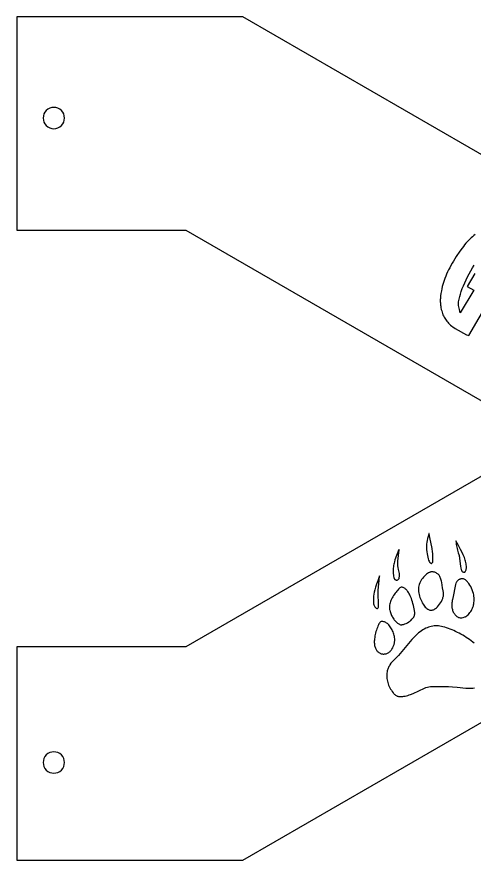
# Model space of a CAD drawing. Extents: x -11.6 to 11.6, y -11.6 to 11.6.
# Drawn here: x -11.62 to -7.34, y -10.41 to -2.51 of the extents above; entities that cross this region are included whole.
import ezdxf

# ---------------------------------------------------------------- set-up
doc = ezdxf.new("R2010")
doc.units = 0
doc.layers.add('LAYER_1', color=18, linetype='CONTINUOUS')

msp = doc.modelspace()

# ---------------------------------------------------------------- linework, layer by layer
at = {"layer": 'LAYER_1'}
for points in [[(-6.6561, -6.4616), (-10.0409, -8.4144), (-11.625, -8.4144), (-11.625, -10.4144), (-9.5053, -10.4144), (-4.655, -7.6161), (0.1953, -10.4144), (2.315, -10.4144), (2.315, -8.4144), (0.7309, -8.4144), (-2.6539, -6.4616), (0.7309, -4.5089), (2.315, -4.5089), (2.315, -2.5089), (0.1953, -2.5089), (-4.655, -5.3071), (-9.5053, -2.5089), (-11.625, -2.5089), (-11.625, -4.5089), (-10.0409, -4.5089)], [(-7.7501, -7.6257), (-7.7472, -7.6284), (-7.7442, -7.6306), (-7.7414, -7.6321), (-7.7393, -7.6327), (-7.7373, -7.6323), (-7.7349, -7.6312), (-7.7325, -7.6295), (-7.7303, -7.6275), (-7.7256, -7.6222), (-7.7246, -7.5897), (-7.7244, -7.5735), (-7.7249, -7.5572), (-7.726, -7.5409), (-7.7278, -7.5247), (-7.7321, -7.4921), (-7.7541, -7.3908), (-7.7598, -7.353), (-7.7614, -7.3514), (-7.7696, -7.3793), (-7.775, -7.3989), (-7.7791, -7.417), (-7.7821, -7.4342), (-7.784, -7.4509), (-7.7848, -7.4676), (-7.7845, -7.4849), (-7.7833, -7.5032), (-7.7811, -7.523), (-7.7783, -7.5423), (-7.7752, -7.5598), (-7.7717, -7.5755), (-7.768, -7.5893), (-7.764, -7.6012), (-7.7597, -7.6113), (-7.755, -7.6195), (-7.7526, -7.6228)], [(-7.4459, -7.7106), (-7.4428, -7.7128), (-7.4393, -7.7146), (-7.4357, -7.7158), (-7.4326, -7.7163), (-7.4302, -7.7161), (-7.428, -7.7155), (-7.4258, -7.7146), (-7.4238, -7.7134), (-7.4219, -7.7118), (-7.4202, -7.7099), (-7.4171, -7.7052), (-7.4145, -7.6994), (-7.4125, -7.6926), (-7.4111, -7.6848), (-7.4102, -7.6762), (-7.4099, -7.6669), (-7.4101, -7.657), (-7.411, -7.6465), (-7.4124, -7.6356), (-7.4144, -7.6243), (-7.417, -7.6129), (-7.4203, -7.6012), (-7.4241, -7.5896), (-7.4283, -7.5787), (-7.4336, -7.566), (-7.44, -7.5517), (-7.4474, -7.5361), (-7.4646, -7.5017), (-7.4843, -7.4646), (-7.5076, -7.4219), (-7.5069, -7.4355), (-7.5061, -7.4451), (-7.5047, -7.4561), (-7.5026, -7.4682), (-7.5, -7.481), (-7.497, -7.4942), (-7.4936, -7.5074), (-7.4899, -7.5204), (-7.486, -7.5326), (-7.4804, -7.5502), (-7.4784, -7.5581), (-7.4766, -7.5661), (-7.4751, -7.5748), (-7.4737, -7.5849), (-7.4708, -7.6112), (-7.4659, -7.6593), (-7.4617, -7.677), (-7.4582, -7.6905), (-7.4567, -7.6954), (-7.4551, -7.6993), (-7.4533, -7.7026), (-7.4513, -7.7054)], [(-8.0724, -7.7873), (-8.0679, -7.7888), (-8.0641, -7.7896), (-8.0593, -7.7886), (-8.0524, -7.7862), (-8.0487, -7.7843), (-8.0457, -7.7817), (-8.0432, -7.7784), (-8.0413, -7.7743), (-8.0399, -7.7693), (-8.0389, -7.7631), (-8.0384, -7.7557), (-8.0383, -7.7469), (-8.0383, -7.7277), (-8.0459, -7.6897), (-8.049, -7.6724), (-8.0514, -7.6564), (-8.0528, -7.6425), (-8.0533, -7.6314), (-8.0533, -7.6112), (-8.0411, -7.5048), (-8.0425, -7.5035), (-8.0797, -7.5985), (-8.0853, -7.6176), (-8.0883, -7.6289), (-8.0908, -7.6404), (-8.0928, -7.6522), (-8.0944, -7.6644), (-8.0954, -7.6769), (-8.096, -7.69), (-8.0962, -7.7037), (-8.0959, -7.718), (-8.0946, -7.753), (-8.0904, -7.7643), (-8.0867, -7.7727), (-8.0847, -7.7763), (-8.0825, -7.7794), (-8.0802, -7.782), (-8.0778, -7.7842), (-8.0752, -7.786)], [(-7.7642, -8.0658), (-7.7587, -8.0678), (-7.7525, -8.0694), (-7.7459, -8.0704), (-7.7395, -8.0708), (-7.7324, -8.0705), (-7.7257, -8.0693), (-7.7191, -8.0672), (-7.7125, -8.0641), (-7.7057, -8.0598), (-7.6986, -8.0544), (-7.6909, -8.0476), (-7.6824, -8.0393), (-7.6717, -8.0277), (-7.6618, -8.0152), (-7.6528, -8.0021), (-7.6448, -7.9884), (-7.6378, -7.9745), (-7.6321, -7.9604), (-7.6297, -7.9534), (-7.6277, -7.9464), (-7.626, -7.9395), (-7.6246, -7.9327), (-7.6235, -7.9238), (-7.6233, -7.9195), (-7.6235, -7.915), (-7.6248, -7.9044), (-7.6275, -7.8896), (-7.6325, -7.8622), (-7.6369, -7.8353), (-7.641, -7.8101), (-7.6433, -7.7991), (-7.6458, -7.7889), (-7.6484, -7.7796), (-7.6512, -7.7712), (-7.6543, -7.7635), (-7.6577, -7.7565), (-7.6614, -7.7501), (-7.6655, -7.7444), (-7.6699, -7.7392), (-7.6747, -7.7344), (-7.6799, -7.7301), (-7.6856, -7.7262), (-7.6918, -7.7225), (-7.6985, -7.7191), (-7.7064, -7.7158), (-7.7137, -7.7138), (-7.7218, -7.7128), (-7.7319, -7.7125), (-7.7426, -7.7127), (-7.7467, -7.7132), (-7.7503, -7.7139), (-7.7538, -7.715), (-7.7574, -7.7166), (-7.766, -7.7213), (-7.774, -7.7267), (-7.7833, -7.7342), (-7.7933, -7.7431), (-7.8036, -7.7529), (-7.8134, -7.7631), (-7.8223, -7.7731), (-7.8298, -7.7823), (-7.8351, -7.7902), (-7.8418, -7.8027), (-7.8474, -7.8157), (-7.8521, -7.8292), (-7.8556, -7.8429), (-7.858, -7.8567), (-7.8593, -7.8704), (-7.8595, -7.8772), (-7.8594, -7.8838), (-7.859, -7.8904), (-7.8583, -7.8968), (-7.856, -7.9108), (-7.853, -7.9247), (-7.8494, -7.9385), (-7.8452, -7.952), (-7.8404, -7.9652), (-7.8351, -7.978), (-7.8293, -7.9904), (-7.8231, -8.0021), (-7.8165, -8.0133), (-7.8097, -8.0236), (-7.8025, -8.0332), (-7.7951, -8.0419), (-7.7875, -8.0496), (-7.7798, -8.0562), (-7.772, -8.0616)], [(-8.2637, -8.0461), (-8.2592, -8.0502), (-8.2549, -8.0532), (-8.251, -8.055), (-8.2476, -8.0557), (-8.2446, -8.0553), (-8.2419, -8.0542), (-8.2396, -8.0524), (-8.2378, -8.05), (-8.2345, -8.0443), (-8.2359, -7.8854), (-8.2282, -7.7885), (-8.2256, -7.7505), (-8.2409, -7.7948), (-8.2522, -7.8281), (-8.2614, -7.8566), (-8.2686, -7.8811), (-8.2741, -7.9024), (-8.278, -7.9214), (-8.2806, -7.939), (-8.282, -7.956), (-8.2825, -7.9734), (-8.2823, -7.9876), (-8.2817, -7.9999), (-8.2804, -8.0105), (-8.2786, -8.0196), (-8.2761, -8.0275), (-8.2728, -8.0344), (-8.2687, -8.0405)], [(-7.4765, -8.1408), (-7.4669, -8.1431), (-7.4606, -8.1442), (-7.4569, -8.1439), (-7.4518, -8.143), (-7.4391, -8.1396), (-7.4256, -8.1348), (-7.4196, -8.1323), (-7.4144, -8.1298), (-7.4069, -8.125), (-7.3992, -8.1189), (-7.3915, -8.1116), (-7.3838, -8.1033), (-7.3765, -8.0942), (-7.3697, -8.0847), (-7.3635, -8.0747), (-7.3582, -8.0647), (-7.3527, -8.0526), (-7.3482, -8.0416), (-7.3447, -8.0312), (-7.342, -8.0209), (-7.3401, -8.0103), (-7.3389, -7.9989), (-7.3383, -7.9863), (-7.3382, -7.9721), (-7.3385, -7.9543), (-7.3394, -7.9402), (-7.3412, -7.9279), (-7.3441, -7.9153), (-7.349, -7.8981), (-7.3548, -7.8815), (-7.3615, -7.8656), (-7.3691, -7.8503), (-7.3773, -7.836), (-7.3863, -7.8225), (-7.3959, -7.8101), (-7.4009, -7.8043), (-7.4061, -7.7989), (-7.4127, -7.7925), (-7.4187, -7.7874), (-7.4244, -7.7835), (-7.43, -7.7806), (-7.4357, -7.7787), (-7.4418, -7.7776), (-7.4484, -7.7773), (-7.4559, -7.7778), (-7.461, -7.7784), (-7.4659, -7.7794), (-7.4706, -7.7807), (-7.475, -7.7823), (-7.4792, -7.7843), (-7.4832, -7.7866), (-7.4869, -7.7893), (-7.4905, -7.7924), (-7.4938, -7.7958), (-7.4969, -7.7996), (-7.4998, -7.8037), (-7.5025, -7.8082), (-7.505, -7.8132), (-7.5074, -7.8185), (-7.5115, -7.8302), (-7.5165, -7.8467), (-7.5338, -7.943), (-7.5403, -7.9708), (-7.5426, -7.9814), (-7.5443, -7.9917), (-7.5456, -8.0017), (-7.5465, -8.0115), (-7.5468, -8.0211), (-7.5467, -8.0304), (-7.5461, -8.0394), (-7.545, -8.0482), (-7.5435, -8.0568), (-7.5414, -8.0651), (-7.5389, -8.0732), (-7.536, -8.081), (-7.5325, -8.0886), (-7.5286, -8.096), (-7.5242, -8.1031), (-7.5193, -8.11), (-7.5147, -8.1157), (-7.5099, -8.1208), (-7.5048, -8.1255), (-7.4994, -8.1296), (-7.4939, -8.1333), (-7.4882, -8.1364), (-7.4824, -8.1389)], [(-8.0446, -8.2003), (-8.0385, -8.2034), (-8.0326, -8.2057), (-8.0269, -8.2071), (-8.0218, -8.2076), (-8.0164, -8.2074), (-8.0108, -8.2068), (-8.0049, -8.2057), (-7.999, -8.2044), (-7.9929, -8.2026), (-7.9867, -8.2005), (-7.9743, -8.1954), (-7.9619, -8.189), (-7.9498, -8.1816), (-7.9384, -8.1732), (-7.933, -8.1687), (-7.9278, -8.164), (-7.9204, -8.1566), (-7.914, -8.1494), (-7.9086, -8.1423), (-7.9041, -8.1352), (-7.9005, -8.1282), (-7.8978, -8.121), (-7.8958, -8.1136), (-7.8947, -8.106), (-7.8933, -8.0924), (-7.8998, -8.0569), (-7.9028, -8.0418), (-7.9065, -8.026), (-7.9108, -8.0098), (-7.9154, -7.9937), (-7.9204, -7.978), (-7.9255, -7.9631), (-7.9307, -7.9495), (-7.9358, -7.9374), (-7.9401, -7.9284), (-7.9446, -7.9198), (-7.9493, -7.9116), (-7.9542, -7.9038), (-7.9592, -7.8966), (-7.9643, -7.8899), (-7.9695, -7.8837), (-7.9748, -7.878), (-7.9801, -7.8729), (-7.9854, -7.8685), (-7.9907, -7.8646), (-7.996, -7.8614), (-8.0013, -7.8589), (-8.0064, -7.8571), (-8.0115, -7.856), (-8.0165, -7.8556), (-8.0188, -7.8558), (-8.0213, -7.8564), (-8.0268, -7.859), (-8.0329, -7.863), (-8.0396, -7.8684), (-8.0467, -7.875), (-8.0541, -7.8828), (-8.0617, -7.8915), (-8.0694, -7.901), (-8.0771, -7.9113), (-8.0847, -7.9221), (-8.0921, -7.9333), (-8.0992, -7.9448), (-8.1059, -7.9565), (-8.112, -7.9682), (-8.1175, -7.9798), (-8.1222, -7.9911), (-8.1262, -8.0021), (-8.1288, -8.0122), (-8.1304, -8.023), (-8.1314, -8.0359), (-8.1318, -8.0497), (-8.1317, -8.0551), (-8.1312, -8.0601), (-8.1305, -8.065), (-8.1293, -8.0702), (-8.1257, -8.0828), (-8.1225, -8.0923), (-8.1189, -8.1018), (-8.115, -8.1111), (-8.1108, -8.1202), (-8.1063, -8.1291), (-8.1015, -8.1376), (-8.0964, -8.1459), (-8.0912, -8.1539), (-8.0858, -8.1614), (-8.0802, -8.1685), (-8.0744, -8.1752), (-8.0686, -8.1814), (-8.0626, -8.187), (-8.0566, -8.1921), (-8.0506, -8.1965)], [(-8.202, -8.4811), (-8.1969, -8.4818), (-8.1908, -8.4822), (-8.1846, -8.4822), (-8.1788, -8.4818), (-8.1708, -8.4807), (-8.1633, -8.4791), (-8.1563, -8.4769), (-8.1496, -8.4741), (-8.1433, -8.4708), (-8.1373, -8.4669), (-8.1315, -8.4623), (-8.126, -8.4572), (-8.1213, -8.4521), (-8.1168, -8.4468), (-8.1125, -8.4414), (-8.1085, -8.4357), (-8.1012, -8.424), (-8.0951, -8.4118), (-8.0924, -8.4055), (-8.09, -8.3991), (-8.0879, -8.3927), (-8.0861, -8.3861), (-8.0846, -8.3795), (-8.0834, -8.3729), (-8.0825, -8.3662), (-8.082, -8.3595), (-8.0817, -8.3493), (-8.0821, -8.339), (-8.0831, -8.3285), (-8.0847, -8.3179), (-8.087, -8.3073), (-8.0898, -8.2967), (-8.0931, -8.2861), (-8.097, -8.2756), (-8.1014, -8.2653), (-8.1063, -8.2552), (-8.1117, -8.2454), (-8.1175, -8.2359), (-8.1237, -8.2268), (-8.1303, -8.2181), (-8.1374, -8.2099), (-8.1447, -8.2022), (-8.1511, -8.1965), (-8.1577, -8.1915), (-8.1644, -8.1872), (-8.1713, -8.1836), (-8.1784, -8.1809), (-8.1855, -8.1789), (-8.1927, -8.1777), (-8.2, -8.1773), (-8.2052, -8.1776), (-8.2097, -8.1786), (-8.2139, -8.1805), (-8.2177, -8.1834), (-8.2215, -8.1876), (-8.2254, -8.1931), (-8.2295, -8.2003), (-8.2341, -8.2091), (-8.2396, -8.2208), (-8.2448, -8.2331), (-8.2496, -8.2458), (-8.254, -8.259), (-8.2581, -8.2723), (-8.2617, -8.2858), (-8.2649, -8.2993), (-8.2676, -8.3126), (-8.2698, -8.3258), (-8.2716, -8.3387), (-8.2728, -8.3511), (-8.2734, -8.363), (-8.2735, -8.3742), (-8.273, -8.3846), (-8.2719, -8.3941), (-8.2702, -8.4027), (-8.2679, -8.4108), (-8.2653, -8.4186), (-8.2625, -8.4259), (-8.2594, -8.4328), (-8.256, -8.4393), (-8.2523, -8.4453), (-8.2484, -8.451), (-8.2442, -8.4561), (-8.2397, -8.4609), (-8.235, -8.4652), (-8.2301, -8.469), (-8.2249, -8.4724), (-8.2195, -8.4753), (-8.2139, -8.4777), (-8.2081, -8.4796)]]:
    msp.add_lwpolyline(points, close=True, dxfattribs=at)
for points in [[(-11.2784, -3.357, 0.414214), (-11.3784, -3.457, 0.414214), (-11.2784, -3.557, 0.414214), (-11.1784, -3.457, 0.414214)], [(-11.2784, -9.3989, 0.414214), (-11.3784, -9.4989, 0.414214), (-11.2784, -9.5989, 0.414214), (-11.1784, -9.4989, 0.414214)]]:
    msp.add_lwpolyline(points, format="xyb", close=True, dxfattribs=at)
for points in [[(-7.3262, -4.5489), (-7.339, -4.559), (-7.3516, -4.5697), (-7.3642, -4.5809), (-7.3767, -4.5927), (-7.3891, -4.6051), (-7.4015, -4.6181), (-7.4139, -4.6317), (-7.4262, -4.6459), (-7.4386, -4.6607), (-7.4509, -4.6762), (-7.4727, -4.704), (-7.5057, -4.7555), (-7.5191, -4.7768), (-7.5319, -4.7979), (-7.544, -4.8188), (-7.5555, -4.8395), (-7.5663, -4.8601), (-7.5765, -4.8805), (-7.5861, -4.9007), (-7.595, -4.9207), (-7.6033, -4.9406), (-7.611, -4.9604), (-7.6181, -4.98), (-7.6245, -4.9994), (-7.6304, -5.0187), (-7.6356, -5.0379), (-7.6402, -5.057), (-7.6441, -5.076), (-7.6486, -5.1015), (-7.6519, -5.1255), (-7.6538, -5.1483), (-7.6544, -5.1593), (-7.6546, -5.1701), (-7.6544, -5.1807), (-7.654, -5.1912), (-7.6533, -5.2015), (-7.6522, -5.2118), (-7.6508, -5.222), (-7.6492, -5.2322), (-7.6449, -5.2527), (-7.6415, -5.2658), (-7.6378, -5.2783), (-7.6337, -5.2903), (-7.6293, -5.3018), (-7.6245, -5.3128), (-7.6192, -5.3234), (-7.6134, -5.3337), (-7.6072, -5.3436), (-7.6004, -5.3532), (-7.5931, -5.3626), (-7.5852, -5.3718), (-7.5767, -5.3808), (-7.5675, -5.3897), (-7.5577, -5.3985), (-7.5472, -5.4073), (-7.536, -5.416), (-7.5167, -5.4307), (-7.4084, -5.4898), (-7.3855, -5.4969), (-7.1184, -5.0376)], [(-7.332, -4.9142), (-7.402, -5.0354), (-7.3413, -5.0705), (-7.467, -5.2847), (-7.4757, -5.2527), (-7.4791, -5.2393), (-7.4816, -5.2271), (-7.4832, -5.2157), (-7.4839, -5.2047), (-7.4838, -5.1935), (-7.4827, -5.1816), (-7.4808, -5.1687), (-7.4781, -5.1542), (-7.4757, -5.1432), (-7.4729, -5.1318), (-7.4661, -5.108), (-7.4579, -5.0829), (-7.4483, -5.0567), (-7.4374, -5.0297), (-7.4254, -5.0021), (-7.4124, -4.974), (-7.3985, -4.9458), (-7.3837, -4.9177), (-7.3683, -4.8898), (-7.3523, -4.8623), (-7.3358, -4.8356)], [(-7.3361, -8.3808), (-7.3506, -8.3694), (-7.3654, -8.3583), (-7.3805, -8.3473), (-7.396, -8.3366), (-7.4118, -8.3262), (-7.4278, -8.3161), (-7.4441, -8.3063), (-7.4605, -8.2969), (-7.4772, -8.2878), (-7.4939, -8.2791), (-7.5108, -8.2708), (-7.5278, -8.263), (-7.5448, -8.2556), (-7.5619, -8.2488), (-7.5789, -8.2424), (-7.5959, -8.2365), (-7.6129, -8.2312), (-7.6297, -8.2264), (-7.6438, -8.223), (-7.6578, -8.2205), (-7.6716, -8.2188), (-7.6853, -8.2179), (-7.6989, -8.2179), (-7.7123, -8.2186), (-7.7257, -8.2203), (-7.739, -8.2227), (-7.7522, -8.226), (-7.7653, -8.2301), (-7.7784, -8.2351), (-7.7915, -8.2409), (-7.8045, -8.2476), (-7.8174, -8.2551), (-7.8304, -8.2634), (-7.8434, -8.2726), (-7.8597, -8.2848), (-7.9224, -8.3457), (-8.0465, -8.4945), (-8.1182, -8.5686), (-8.1278, -8.5844), (-8.1323, -8.5922), (-8.1364, -8.6), (-8.1401, -8.6078), (-8.1435, -8.6157), (-8.1464, -8.6237), (-8.149, -8.6318), (-8.1513, -8.6402), (-8.1532, -8.6489), (-8.1553, -8.6608), (-8.1565, -8.673), (-8.157, -8.6854), (-8.1566, -8.6979), (-8.1556, -8.7106), (-8.1537, -8.7233), (-8.1512, -8.7361), (-8.1479, -8.7488), (-8.1439, -8.7615), (-8.1392, -8.7741), (-8.1338, -8.7865), (-8.1277, -8.7988), (-8.121, -8.8108), (-8.1137, -8.8225), (-8.1057, -8.8339), (-8.0971, -8.8449), (-8.0914, -8.8515), (-8.0858, -8.8573), (-8.0803, -8.8624), (-8.0748, -8.8667), (-8.0692, -8.8704), (-8.0635, -8.8734), (-8.0576, -8.8759), (-8.0514, -8.8778), (-8.0456, -8.8791), (-8.0388, -8.8802), (-8.0317, -8.8809), (-8.0252, -8.8812), (-8.0168, -8.8809), (-8.0069, -8.8798), (-7.9957, -8.8781), (-7.9836, -8.8758), (-7.9711, -8.8729), (-7.9586, -8.8697), (-7.9464, -8.8661), (-7.9349, -8.8622), (-7.9103, -8.8533), (-7.8014, -8.8009), (-7.7887, -8.797), (-7.7753, -8.7932), (-7.7609, -8.7897), (-7.7457, -8.7864), (-7.6608, -8.7865), (-7.614, -8.7868), (-7.5767, -8.7879), (-7.5399, -8.7902), (-7.4949, -8.7939), (-7.4139, -8.8013), (-7.3721, -8.8012), (-7.3493, -8.8009), (-7.3332, -8.8)]]:
    msp.add_lwpolyline(points, dxfattribs=at)

doc.saveas('drawing.dxf')
